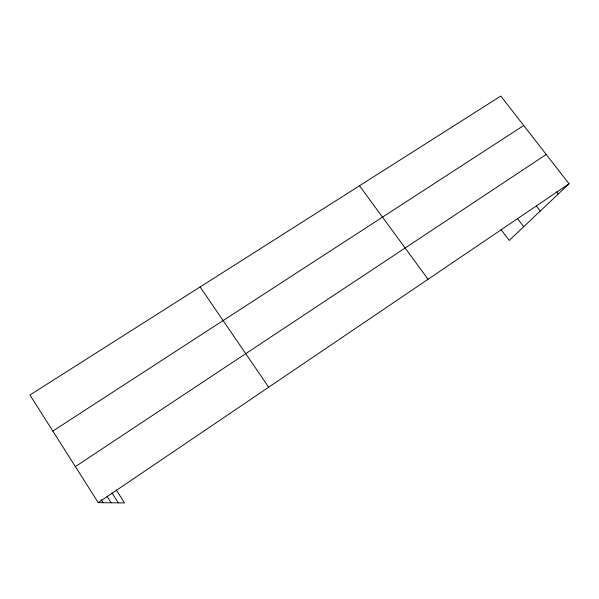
<?xml version="1.0" encoding="UTF-8"?>
<svg xmlns="http://www.w3.org/2000/svg" width="599" height="599" viewBox="0 0 599 599"><rect width="100%" height="100%" fill="white"/><g stroke="black" fill="none" stroke-linecap="round" stroke-linejoin="round"><path stroke-width="0.9" d="M116.236 489.952L124.54 502.935L98.236 502.643L29.95 394.988L500.794 96.065L569.05 183.788L509.232 240.431L501.056 229.619M98.236 502.643L569.05 183.788M75.369 466.599L546.236 154.467M52.832 431.07L523.713 125.52M556.591 191.875L558.246 194.016M536.442 206.056L540.268 211.043M517.177 218.163L523.698 226.729M359.512 185.765L428.06 279.269M200.103 286.966L268.696 387.201M111.931 492.88L118.303 502.861M107.101 496.556L111.07 502.786M101.164 499.663L103.088 502.696"/></g></svg>
